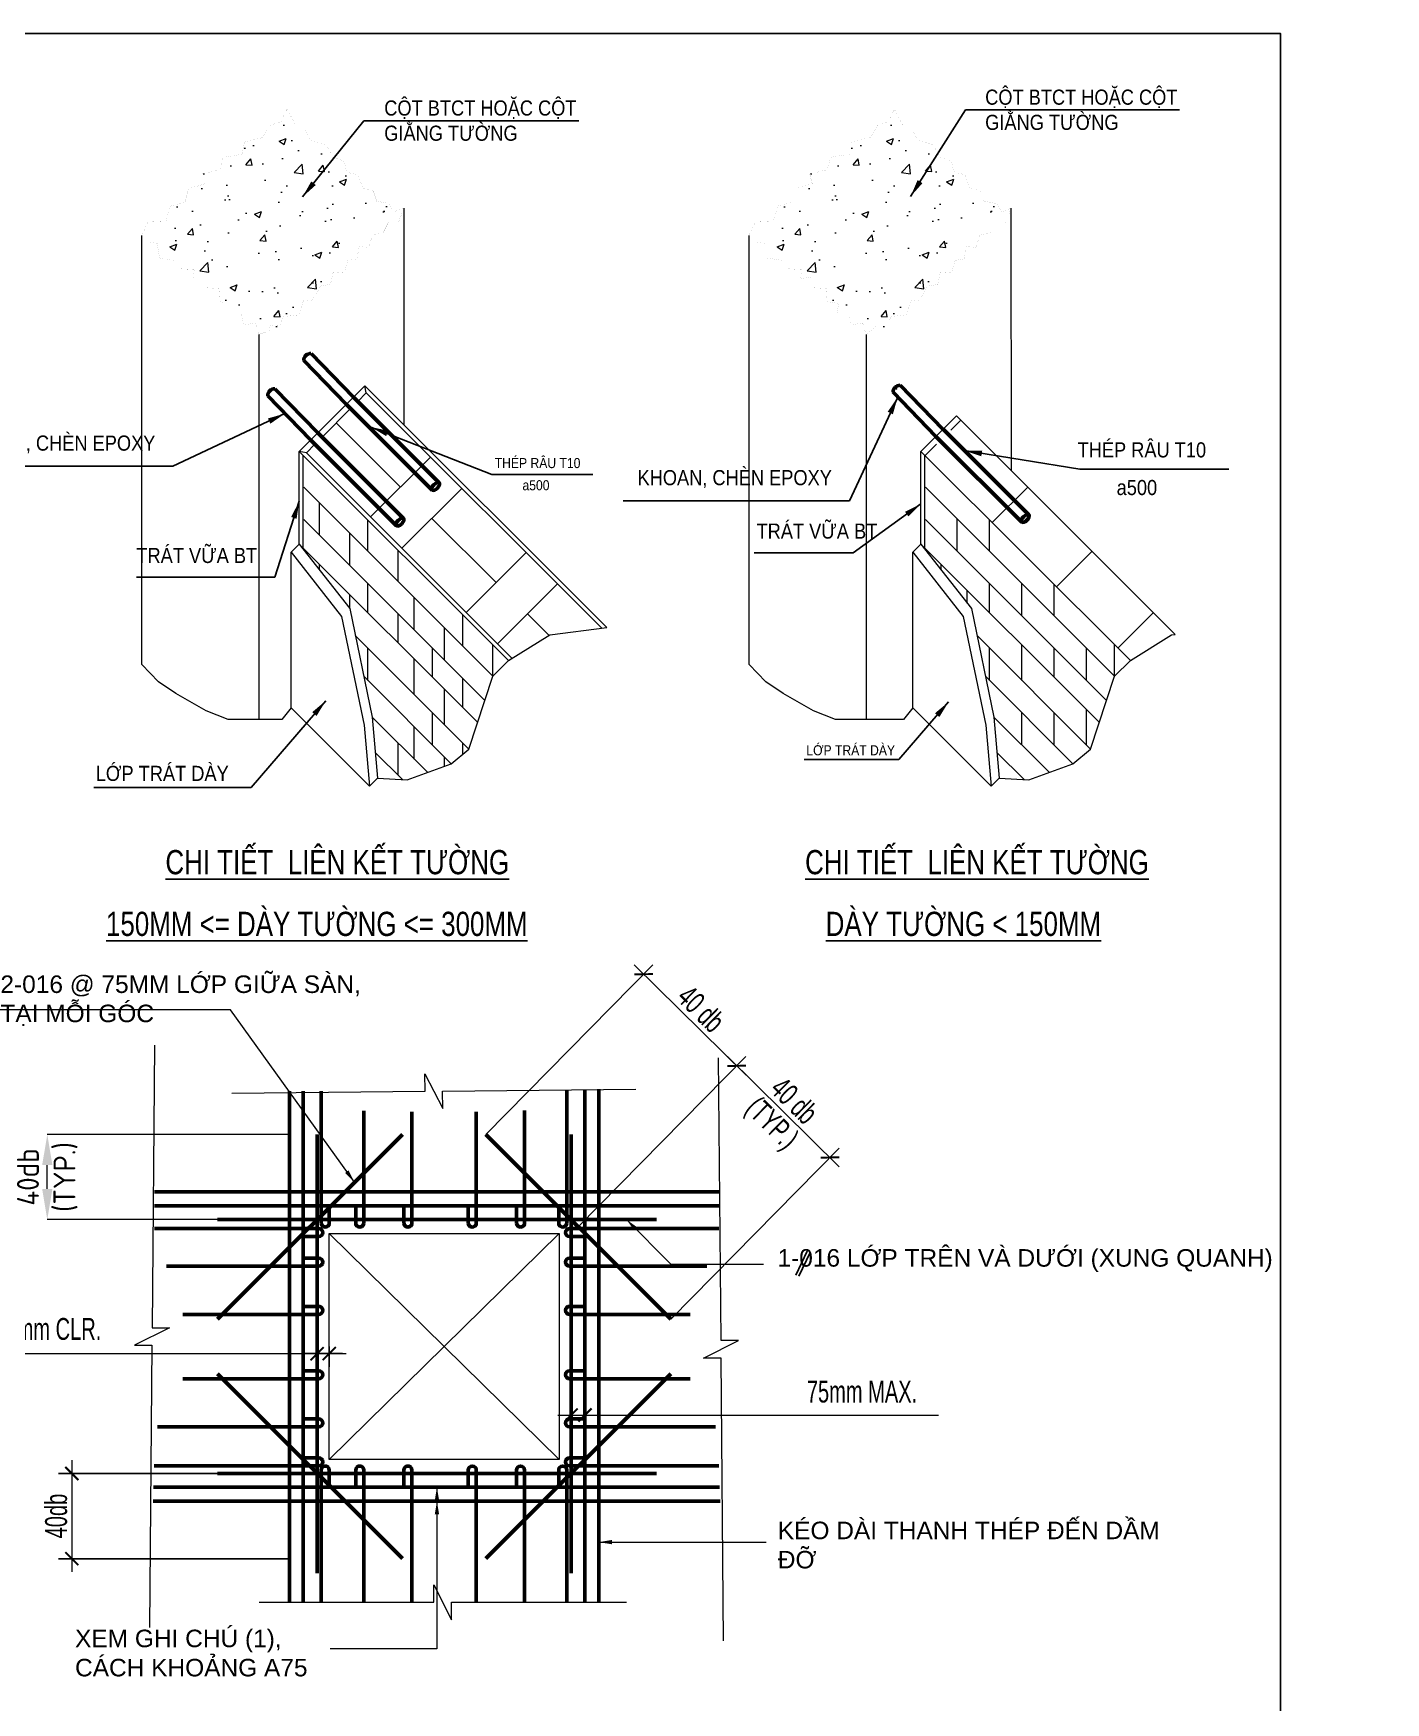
# Model space of a CAD drawing. Header units: millimetres. Extents: x 32534 to 196510, y -37949 to -8249.
# Drawn here: x 181072 to 196510, y -27318 to -8249 of the extents above; entities that cross this region are included whole.
import ezdxf
from ezdxf.enums import TextEntityAlignment as Align

# ---------------------------------------------------------------- set-up
doc = ezdxf.new("R2010")
doc.units = ezdxf.units.MM
doc.header["$MEASUREMENT"] = 0
for name, color, linetype, lineweight in [('06- General text', 2, 'Continuous', 25), ('G-MISC_100', 7, 'Continuous', 18), ('S-CONC_1', 7, 'Continuous', 18), ('S-concrete', 4, 'Continuous', 20), ('S-dims', 8, 'Continuous', 18), ('S-hatch', 252, 'Continuous', 5), ('S-Leader', 8, 'Continuous', 20), ('S-Rein', 6, 'Continuous', 50), ('S-text', 3, 'Continuous', 25), ('S-thin', 253, 'Continuous', 18)]:
    doc.layers.add(name, color=color, linetype=linetype, lineweight=lineweight)
doc.layers.add('1', color=1, linetype='Continuous')
doc.styles.add('Archetype', font='ARIALN_0.TTF', dxfattribs={"width": 0.8})
doc.styles.add('AVANTH-KT', font='Vhavan_1.ttf')
doc.styles.add('General text 2', font='VHARIAL.TTF')
doc.styles.add('GHD_STANDARD', font='ISOCP2.shx')
doc.styles.add('S-TEXT25', font='VN_VNI.shx', dxfattribs={"width": 0.9})
doc.dimstyles.new('DIM-D1', dxfattribs={"dimtxt": 250, "dimasz": 150, "dimexe": 150, "dimexo": 0, "dimgap": 50, "dimtad": 1, "dimdec": 0, "dimzin": 12, "dimdsep": 46, "dimtxsty": 'Archetype', "dimblk": 'ARCHTICK', "dimcen": 30, "dimdle": 150, "dimclrd": 256, "dimclre": 256, "dimclrt": 256, "dimadec": 0, "dimazin": 0, "dimtfac": 1, "dimtdec": 0, "dimtmove": 2, "dimatfit": 3, "dimfxl": 1, "dimtolj": 1, "dimtzin": 12, "dimlwd": -1, "dimarcsym": 1})
doc.dimstyles.new('SDIM_100_STD', dxfattribs={"dimscale": 100, "dimtxt": 2, "dimasz": 2, "dimexe": 2, "dimexo": 1, "dimgap": 1, "dimtad": 1, "dimdec": 0, "dimtxsty": 'S-TEXT25', "dimcen": 2.5, "dimdle": 2, "dimclrd": 1, "dimclre": 1, "dimclrt": 2, "dimadec": 0, "dimazin": 0, "dimtfac": 1, "dimtdec": 0, "dimtix": 1, "dimtmove": 0, "dimatfit": 3, "dimfxl": 1, "dimarcsym": 0})

# ---------------------------------------------------------------- blocks, each defined once
blk = doc.blocks.new('_ArchTick')
at = {"color": 0, "linetype": 'ByBlock', "const_width": 0.15}
blk.add_lwpolyline([(-0.5, -0.5), (0.5, 0.5)], dxfattribs=at)
blk = doc.blocks.new('*D22')
at = {"layer": 'Defpoints', "color": 0, "transparency": 16777216}
for p in [(183174, -24700), (181510, -25674), (183995, -25674)]:
    blk.add_point(p, dxfattribs=at)
at = {"layer": 'S-dims', "transparency": 16777216}
blk.add_line((181510, -24550), (181510, -25824), dxfattribs=at)
at = {"layer": 'S-dims', "lineweight": -2, "transparency": 16777216}
for p, q in [((183174, -24700), (181360, -24700)), ((183995, -25674), (181360, -25674))]:
    blk.add_line(p, q, dxfattribs=at)
at = {"layer": 'S-dims', "transparency": 16777216, "xscale": 150, "yscale": 150, "zscale": 150}
for p, rotation in [((181510, -24700), 90), ((181510, -25674), 270)]:
    blk.add_blockref('_ArchTick', p, dxfattribs=dict(at, rotation=rotation))
at = {"layer": 'S-dims', "transparency": 16777216, "insert": (181332, -25187), "char_height": 250, "attachment_point": 5, "rotation": 90, "style": 'Archetype'}
blk.add_mtext('\\A1;40db', dxfattribs=at)
blk = doc.blocks.new('*D31')
at = {"layer": 'Defpoints', "color": 0, "transparency": 16777216}
for p in [(184311, -23251), (184449, -23251), (184311, -23332)]:
    blk.add_point(p, dxfattribs=at)
at = {"layer": 'S-dims', "lineweight": -2, "transparency": 16777216}
for p, q in [((184311, -23251), (184311, -23482)), ((184449, -23251), (184449, -23482))]:
    blk.add_line(p, q, dxfattribs=at)
at = {"layer": 'S-dims', "transparency": 16777216}
blk.add_line((184599, -23332), (184161, -23332), dxfattribs=at)
at = {"layer": 'S-dims', "transparency": 16777216, "xscale": 150, "yscale": 150, "zscale": 150, "rotation": 180}
blk.add_blockref('_ArchTick', (184311, -23332), dxfattribs=at)
at = {"layer": 'S-dims', "transparency": 16777216, "xscale": 150, "yscale": 150, "zscale": 150}
blk.add_blockref('_ArchTick', (184449, -23332), dxfattribs=at)
at = {"layer": 'S-dims', "transparency": 16777216, "insert": (181236, -23051), "char_height": 250, "attachment_point": 5, "style": 'Archetype'}
blk.add_mtext('\\A1;38mm CLR.', dxfattribs=at)
blk = doc.blocks.new('*D32')
at = {"layer": 'Defpoints', "color": 0, "transparency": 16777216}
for p in [(187369, -24033), (187211, -24258), (187369, -24258)]:
    blk.add_point(p, dxfattribs=at)
at = {"layer": 'S-dims', "lineweight": -2, "transparency": 16777216}
for p, q in [((187211, -24258), (187211, -23883)), ((187369, -24258), (187369, -23883))]:
    blk.add_line(p, q, dxfattribs=at)
at = {"layer": 'S-dims', "transparency": 16777216}
blk.add_line((187061, -24033), (187519, -24033), dxfattribs=at)
at = {"layer": 'S-dims', "transparency": 16777216, "xscale": 150, "yscale": 150, "zscale": 150, "rotation": 180}
blk.add_blockref('_ArchTick', (187211, -24033), dxfattribs=at)
at = {"layer": 'S-dims', "transparency": 16777216, "xscale": 150, "yscale": 150, "zscale": 150}
blk.add_blockref('_ArchTick', (187369, -24033), dxfattribs=at)
at = {"layer": 'S-dims', "transparency": 16777216, "insert": (190532, -23767), "char_height": 250, "attachment_point": 5, "style": 'Archetype'}
blk.add_mtext('\\A1;75mm MAX.', dxfattribs=at)
blk = doc.blocks.new('*D33')
at = {"layer": 'Defpoints', "color": 0, "transparency": 16777216}
for p in [(189102, -20044), (186237, -20827), (187293, -21883)]:
    blk.add_point(p, dxfattribs=at)
at = {"layer": 'S-dims', "lineweight": -2, "transparency": 16777216}
for p, q in [((186237, -20827), (188143, -18890)), ((187293, -21883), (189207, -19937))]:
    blk.add_line(p, q, dxfattribs=at)
at = {"layer": 'S-dims', "transparency": 16777216}
blk.add_line((187931, -18892), (189209, -20149), dxfattribs=at)
at = {"layer": 'S-dims', "transparency": 16777216, "xscale": 150, "yscale": 150, "zscale": 150}
for p, rotation in [((188038, -18997), 135.4625244344482), ((189102, -20044), 315.4625244344481)]:
    blk.add_blockref('_ArchTick', p, dxfattribs=dict(at, rotation=rotation))
at = {"layer": 'S-dims', "transparency": 16777216, "insert": (188694, -19394), "char_height": 250, "attachment_point": 5, "rotation": 315.4625, "style": 'Archetype'}
blk.add_mtext('\\A1;40 db', dxfattribs=at)
blk = doc.blocks.new('*D34')
at = {"layer": 'Defpoints', "color": 0, "transparency": 16777216}
for p in [(190166, -21091), (187293, -21883), (188348, -22938)]:
    blk.add_point(p, dxfattribs=at)
at = {"layer": 'S-dims', "lineweight": -2, "transparency": 16777216}
for p, q in [((187293, -21883), (189207, -19937)), ((188348, -22938), (190271, -20984))]:
    blk.add_line(p, q, dxfattribs=at)
at = {"layer": 'S-dims', "transparency": 16777216}
blk.add_line((188995, -19939), (190273, -21196), dxfattribs=at)
at = {"layer": 'S-dims', "transparency": 16777216, "xscale": 150, "yscale": 150, "zscale": 150}
for p, rotation in [((189102, -20044), 135.4625244344482), ((190166, -21091), 315.4625244344481)]:
    blk.add_blockref('_ArchTick', p, dxfattribs=dict(at, rotation=rotation))
at = {"layer": 'S-dims', "transparency": 16777216, "char_height": 250, "attachment_point": 5, "rotation": 315.4625, "style": 'Archetype'}
for s, insert in [('\\A1;40 db', (189758, -20441)), ('\\A1;(TYP.)', (189484, -20720))]:
    blk.add_mtext(s, dxfattribs=dict(at, insert=insert))

msp = doc.modelspace()

# ---------------------------------------------------------------- hatches: boundary and pattern name
at = {"layer": 'S-hatch'}
h = msp.add_hatch(dxfattribs=at)
h.set_pattern_fill('AR-CONC', color=256, scale=115.2, style=0)
h.set_pattern_definition([(50, (165905, -20147), (826.284, -72.29), [86.4, -950.4]), (355, (165905, -20147), (-159.84, 866.525), [69.12, -760.32]), (100.4514, (165973.9, -20153), (666.443, 794.234), [73.43, -807.716]), (46.184, (165905, -19916.6), (1229.46, -190.68), [129.6, -1425.6]), (96.6356, (166007.5, -19932.5), (1076.73, 1122.184), [110.14, -1211.57]), (351.184, (165905, -19916.6), (1076.73, 1122.185), [103.68, -1140.48]), (21, (166020.2, -19974.2), (687.637, -463.817), [86.4, -950.4]), (326, (166020.2, -19974.2), (280.3, 835.373), [69.12, -760.32]), (71.4514, (166077.5, -20012.8), (967.936, 371.555), [73.43, -807.716]), (37.5, (165905.02, -20146.97), (14.008, 383.4937), [0, -751.104, 0, -771.84, 0, -763.2]), (7.5, (165905, -20146.97), (303.056, 454.362), [0, -440.064, 0, -733.824, 0, -290.88]), (327.5, (165648.12, -20146.97), (614.9634, -25.9832), [0, -288, 0, -898.56, 0, -1192.32]), (317.5, (165532.9, -20146.97), (671.83, 115.321), [0, -374.4, 0, -596.736, 0, -846.72])])
h.paths.add_polyline_path([(183966.73, -9115.05), (183897.76, -9261.48), (183775.19, -9299.16), (183690.33, -9440.45), (183482.91, -9487.54), (183454.63, -9628.83), (183237.78, -9666.5), (183200.06, -9807.79), (183002.07, -9854.88), (183030.35, -9967.91), (182841.79, -10024.42), (182804.08, -10175.13), (182634.37, -10222.22), (182587.22, -10391.76), (182379.8, -10401.18), (182309.5, -10557.14), (182389.23, -10636.66), (182483.51, -10646.08), (182511.8, -10815.62), (182700.36, -10843.88), (182747.51, -10938.07), (182907.79, -10947.49), (182898.36, -11051.09), (183030.35, -11032.26), (183030.35, -11154.7), (183190.63, -11164.12), (183200.06, -11314.83), (183332.06, -11333.66), (183313.2, -11446.69), (183445.2, -11446.69), (183473.48, -11578.56), (183605.48, -11559.72), (183645.82, -11687.89), (183756.33, -11719.84), (183775.19, -11587.98), (183916.61, -11616.23), (183926.04, -11484.37), (183966.73, -11480.09)])
h.paths.add_polyline_path([(185303.05, -10245.8), (185189.43, -10288.16), (185132.86, -10193.97), (184991.44, -10165.71), (184953.72, -10052.68), (184831.16, -10015), (184774.59, -9864.3), (184652.02, -9836.04), (184614.3, -9704.18), (184491.74, -9666.5), (184416.31, -9525.22), (184227.75, -9468.7), (184180.6, -9355.67), (184067.46, -9299.16), (183966.73, -9115.05), (183966.73, -11480.09), (184105.18, -11465.53), (184152.32, -11305.41), (184256.03, -11295.99), (184350.31, -11135.87), (184463.45, -11117.03), (184491.74, -10985.16), (184623.73, -10975.74), (184661.45, -10843.88), (184765.16, -10825.04), (184793.44, -10674.33), (184897.15, -10702.59), (184944.29, -10551.89), (185066.86, -10523.63), (185123.43, -10410.6), (185236.57, -10410.6)])
h = msp.add_hatch(dxfattribs=at)
h.set_pattern_fill('AR-CONC', color=256, scale=115.2, style=0)
h.set_pattern_definition([(50, (172838.66, -20147), (826.284, -72.29), [86.4, -950.4]), (355, (172838.7, -20147), (-159.84, 866.525), [69.12, -760.32]), (100.4514, (172907.5, -20153), (666.443, 794.234), [73.43, -807.716]), (46.184, (172838.7, -19916.6), (1229.46, -190.68), [129.6, -1425.6]), (96.6356, (172941.1, -19932.5), (1076.73, 1122.184), [110.14, -1211.57]), (351.184, (172838.7, -19916.6), (1076.73, 1122.185), [103.68, -1140.48]), (21, (172953.86, -19974.2), (687.637, -463.817), [86.4, -950.4]), (326, (172953.9, -19974.2), (280.3, 835.373), [69.12, -760.32]), (71.4514, (173011.2, -20012.8), (967.936, 371.555), [73.43, -807.716]), (37.5, (172838.66, -20146.97), (14.008, 383.4937), [0, -751.104, 0, -771.84, 0, -763.2]), (7.5, (172838.66, -20146.97), (303.056, 454.362), [0, -440.064, 0, -733.824, 0, -290.88]), (327.5, (172581.76, -20146.97), (614.9634, -25.9832), [0, -288, 0, -898.56, 0, -1192.32]), (317.5, (172466.56, -20146.97), (671.83, 115.321), [0, -374.4, 0, -596.736, 0, -846.72])])
h.paths.add_polyline_path([(190900.37, -9115.05), (190831.4, -9261.48), (190708.83, -9299.16), (190623.97, -9440.45), (190416.55, -9487.54), (190388.27, -9628.83), (190171.42, -9666.5), (190133.7, -9807.79), (189935.71, -9854.88), (189963.99, -9967.91), (189775.43, -10024.42), (189737.71, -10175.13), (189568.01, -10222.22), (189520.86, -10391.76), (189313.44, -10401.18), (189243.14, -10557.14), (189322.87, -10636.66), (189417.15, -10646.08), (189445.44, -10815.62), (189634, -10843.88), (189681.15, -10938.07), (189841.43, -10947.49), (189832, -11051.09), (189963.99, -11032.26), (189963.99, -11154.7), (190124.27, -11164.12), (190133.7, -11314.83), (190265.7, -11333.66), (190246.84, -11446.69), (190378.84, -11446.69), (190407.12, -11578.56), (190539.12, -11559.72), (190579.46, -11687.89), (190689.97, -11719.84), (190708.83, -11587.98), (190850.25, -11616.23), (190859.68, -11484.37), (190900.37, -11480.09)])
h.paths.add_polyline_path([(192236.69, -10245.8), (192123.07, -10288.16), (192066.5, -10193.97), (191925.08, -10165.71), (191887.36, -10052.68), (191764.79, -10015), (191708.23, -9864.3), (191585.66, -9836.04), (191547.94, -9704.18), (191425.38, -9666.5), (191349.95, -9525.22), (191161.38, -9468.7), (191114.24, -9355.67), (191001.1, -9299.16), (190900.37, -9115.05), (190900.37, -11480.09), (191038.82, -11465.53), (191085.96, -11305.41), (191189.67, -11295.99), (191283.95, -11135.87), (191397.09, -11117.03), (191425.38, -10985.16), (191557.37, -10975.74), (191595.09, -10843.88), (191698.8, -10825.04), (191727.08, -10674.33), (191830.79, -10702.59), (191877.93, -10551.89), (192000.5, -10523.63), (192057.07, -10410.6), (192170.21, -10410.6)])

# ---------------------------------------------------------------- linework, layer by layer
at = {"layer": '06- General text'}
for p, q in [((189905.53, -22162.17), (189778.08, -22433.85)), ((189939.77, -22174.82), (189812.32, -22446.49))]:
    msp.add_line(p, q, dxfattribs=at)
at = {"layer": 'Defpoints'}
msp.add_lwpolyline([(159030.26, -8249.46), (195308.43, -8249.46), (195308.43, -37949.46), (159030.26, -37949.46)], close=True, dxfattribs=at)
at = {"layer": 'G-MISC_100'}
for points in [[(182454.29, -19809.48), (182426.65, -23035.76), (182626.64, -23037.47), (182224.94, -23234.04), (182424.94, -23235.75), (182397.3, -26462.04)], [(188951.42, -26613.13), (188924.15, -23382.11), (188724.16, -23383.8), (189122.45, -23180.43), (188922.46, -23182.12), (188895.19, -19951.1)], [(183336.24, -20355.97), (185543.2, -20333.65), (185541.18, -20133.66), (185745.22, -20531.62), (185743.19, -20331.63), (187950.16, -20309.31)], [(183648.11, -26171.01), (185644.73, -26171.01), (185644.73, -25971.01), (185844.73, -26371.01), (185844.73, -26171.01), (187841.36, -26171.01)]]:
    msp.add_lwpolyline(points, dxfattribs=at)
at = {"layer": 'S-CONC_1'}
for p, q in [((184448.65, -21959.17), (187073.42, -24541.91)), ((187073.42, -21959.17), (184448.65, -24541.91))]:
    msp.add_line(p, q, dxfattribs=at)
msp.add_lwpolyline([(184448.65, -21959.17), (187073.42, -21959.17), (187073.42, -24541.91), (184448.65, -24541.91)], close=True, dxfattribs=at)
at = {"layer": 'S-concrete'}
for p, q in [((185304.7, -12723.45), (185303.05, -10245.8)), ((192238.69, -13244.91), (192236.69, -10245.8)), ((182309.5, -15458.57), (182309.5, -10557.14)), ((189243.14, -15458.57), (189243.14, -10557.14)), ((183645.82, -11687.89), (183645.82, -16087.4)), ((190579.46, -11687.89), (190579.46, -16087.4)), ((184106.62, -13024.21), (184856.04, -12274.79)), ((184856.04, -12274.79), (187619.35, -15038.1)), ((191204.8, -13024.21), (191611.39, -12617.62)), ((191611.39, -12617.62), (194108.61, -15114.83)), ((184106.62, -14084.05), (184106.62, -13024.21)), ((191204.8, -13024.21), (193595.69, -15415.1)), ((191204.8, -14084.05), (191204.8, -13024.21)), ((184014.46, -14176.21), (184106.62, -14084.05)), ((184106.62, -14084.05), (184682.62, -14818.18)), ((191112.64, -14176.21), (191204.8, -14084.05)), ((191204.8, -14084.05), (191780.8, -14818.18)), ((184014.46, -15955.29), (184014.46, -14176.21)), ((184014.46, -14176.21), (184590.46, -14910.34)), ((191112.64, -15955.29), (191112.64, -14176.21)), ((191112.64, -14176.21), (191688.64, -14910.34)), ((184682.62, -14818.18), (184940.62, -16059.52)), ((191780.8, -14818.18), (192038.8, -16059.52)), ((184590.46, -14910.34), (184848.46, -16151.68)), ((186966.96, -15120.31), (187619.35, -15038.1)), ((191688.64, -14910.34), (191946.64, -16151.68)), ((186497.51, -15415.1), (186966.96, -15120.31)), ((193595.69, -15415.1), (194065.14, -15120.31)), ((194065.14, -15120.31), (194108.61, -15114.83)), ((186318.46, -15594.16), (186497.51, -15415.1)), ((193416.64, -15594.16), (193595.69, -15415.1)), ((182498.86, -15657.15), (182309.5, -15458.57)), ((186043.78, -16425.4), (186318.46, -15594.16)), ((189432.5, -15657.15), (189243.14, -15458.57)), ((193141.96, -16425.4), (193416.64, -15594.16)), ((182697.67, -15789.53), (182498.86, -15657.15)), ((183045.59, -15988.11), (182697.67, -15789.53)), ((189631.31, -15789.53), (189432.5, -15657.15)), ((189979.23, -15988.11), (189631.31, -15789.53)), ((183294.1, -16087.4), (183045.59, -15988.11)), ((184014.46, -15955.29), (183907.11, -16087.4)), ((184014.46, -15955.29), (184908.02, -16848.85)), ((190227.74, -16087.4), (189979.23, -15988.11)), ((191112.64, -15955.29), (191005.29, -16087.4)), ((191112.64, -15955.29), (192006.2, -16848.85)), ((183907.11, -16087.4), (183294.1, -16087.4)), ((184848.46, -16151.68), (184908.02, -16848.85)), ((184940.62, -16059.52), (185000.18, -16756.69)), ((191005.29, -16087.4), (190227.74, -16087.4)), ((191946.64, -16151.68), (192006.2, -16848.85)), ((192038.8, -16059.52), (192098.36, -16756.69)), ((185841.97, -16592.23), (186043.78, -16425.4)), ((192940.15, -16592.23), (193141.96, -16425.4)), ((184908.02, -16848.85), (185000.18, -16756.69)), ((185000.18, -16756.69), (185337.2, -16774.91)), ((185337.2, -16774.91), (185841.97, -16592.23)), ((192006.2, -16848.85), (192098.36, -16756.69)), ((192098.36, -16756.69), (192435.39, -16774.91)), ((192435.39, -16774.91), (192940.15, -16592.23))]:
    msp.add_line(p, q, dxfattribs=at)
at = {"layer": 'S-dims'}
for p, q in [((183992.53, -20827.24), (181228.27, -20827.24)), ((183171.84, -21800.79), (181228.27, -21800.79))]:
    msp.add_line(p, q, dxfattribs=at)
at = {"layer": 'S-dims', "lineweight": 5}
msp.add_line((181230.27, -21450.79), (181230.27, -21177.24), dxfattribs=at)
at = {"layer": 'S-dims'}
for p in [(190885.99, -12349.85), (190927.27, -12309.68), (190968.55, -12269.51)]:
    msp.add_point(p, dxfattribs=at)
for points in [[(181171.93, -21177.24), (181288.6, -21177.24), (181230.27, -20827.24)], [(181171.93, -21450.79), (181288.6, -21450.79), (181230.27, -21800.79)]]:
    msp.add_solid(points, dxfattribs=at)
at = {"layer": 'S-hatch', "color": 8}
for p, q in [((184773.9, -12454.68), (184872.33, -12356.25)), ((184872.33, -12356.25), (184856.04, -12274.79)), ((184872.33, -12356.25), (187561.48, -15045.4)), ((184367.3, -12861.29), (184693.12, -12535.46)), ((184530.21, -12698.38), (185263.33, -13431.5)), ((191546.22, -12780.54), (191660.27, -12666.49)), ((184188.08, -13040.5), (184285.11, -12943.48)), ((191253.68, -13073.09), (191383.29, -12943.48)), ((184188.08, -13040.5), (184106.62, -13024.21)), ((184106.62, -13024.21), (186497.51, -15415.1)), ((184152.7, -14130.13), (184152.7, -13070.29)), ((184188.08, -13040.5), (186537.54, -15389.97)), ((184921.21, -13773.63), (185605.46, -13089.38)), ((191250.88, -14130.13), (191250.88, -13070.29)), ((184157.97, -13433.66), (186318.46, -15594.16)), ((185279.63, -14132.05), (185963.88, -13447.8)), ((191256.15, -13433.66), (193416.64, -15594.16)), ((192019.39, -13838.8), (192425.98, -13432.21)), ((184337.02, -13981.36), (184337.02, -13612.72)), ((184157.97, -13802.3), (186226.9, -15871.24)), ((184889.98, -14165.68), (184889.98, -13807.57)), ((185621.75, -13789.92), (186354.88, -14523.05)), ((191256.15, -13802.3), (193325.08, -15871.24)), ((191619.52, -14165.68), (191619.52, -13797.04)), ((191988.16, -14165.68), (191988.16, -13807.57)), ((184106.62, -14084.05), (186144.17, -16121.6)), ((184682.62, -14326.96), (184682.62, -13958.32)), ((191204.8, -14084.05), (193242.35, -16121.6)), ((185235.58, -14511.28), (185235.58, -14153.17)), ((186012.75, -14865.18), (186697.01, -14180.92)), ((192752.52, -14571.93), (193159.11, -14165.33)), ((184337.02, -14377.7), (184337.02, -14314.45)), ((191435.2, -14377.7), (191435.2, -14314.45)), ((184682.62, -14818.18), (184682.62, -14660.05)), ((184889.98, -14867.41), (184889.98, -14534.32)), ((186371.17, -15223.6), (187055.42, -14539.34)), ((191734.45, -14759.1), (191734.45, -14613.7)), ((191988.16, -14867.41), (191988.16, -14534.32)), ((192356.8, -14902.96), (192356.8, -14534.32)), ((192725.44, -14902.96), (192725.44, -14544.85)), ((185419.9, -15064.24), (185419.9, -14695.6)), ((193453.06, -15272.47), (193859.65, -14865.88)), ((185235.58, -15213.01), (185235.58, -14879.92)), ((185765.5, -15409.84), (185765.5, -15041.2)), ((185972.86, -15248.56), (185972.86, -14890.45)), ((186713.3, -14881.47), (186953.79, -15121.97)), ((184747.18, -15128.8), (186043.78, -16425.4)), ((186318.46, -15594.16), (186318.46, -15236.05)), ((191845.36, -15128.8), (193141.96, -16425.4)), ((192356.8, -15640.24), (192356.8, -15236.05)), ((193416.64, -15594.16), (193416.64, -15236.05)), ((184889.98, -15640.24), (184889.98, -15271.6)), ((185419.9, -15801.52), (185419.9, -15397.33)), ((185627.26, -15604.69), (185627.26, -15271.6)), ((191988.16, -15640.24), (191988.16, -15271.6)), ((192725.44, -15604.69), (192725.44, -15271.6)), ((193094.08, -15640.24), (193094.08, -15271.6)), ((184843.9, -15594.16), (185841.97, -16592.23)), ((185972.86, -15950.29), (185972.86, -15617.2)), ((191942.08, -15594.16), (192940.15, -16592.23)), ((185765.5, -16147.12), (185765.5, -15742.93)), ((185627.26, -16377.52), (185627.26, -16008.88)), ((192356.8, -16377.52), (192356.8, -16008.88)), ((192725.44, -16377.52), (192725.44, -16008.88)), ((193094.08, -16377.52), (193094.08, -15973.33)), ((184940.62, -16059.52), (185571.29, -16690.19)), ((185419.9, -16538.8), (185419.9, -16170.16)), ((192038.8, -16059.52), (192669.47, -16690.19)), ((185235.58, -16723.12), (185235.58, -16354.48)), ((185972.86, -16484.03), (185972.86, -16354.48)), ((184975.05, -16462.59), (185284.52, -16772.06)), ((185765.5, -16619.9), (185765.5, -16515.76)), ((192073.23, -16462.59), (192382.71, -16772.06))]:
    msp.add_line(p, q, dxfattribs=at)
at = {"layer": 'S-hatch', "const_width": 0.461}
for points in [[(182309.5, -10557.14), (182379.8, -10401.18), (182587.22, -10391.76), (182634.37, -10222.22), (182804.08, -10175.13), (182841.79, -10024.42), (183030.35, -9967.91), (183002.07, -9854.88), (183200.06, -9807.79), (183237.78, -9666.5), (183454.63, -9628.83), (183482.91, -9487.54), (183690.33, -9440.45), (183775.19, -9299.16), (183897.76, -9261.48), (183966.73, -9115.05), (184067.46, -9299.16), (184180.6, -9355.67), (184227.75, -9468.7), (184416.31, -9525.22), (184491.74, -9666.5), (184614.3, -9704.18), (184652.02, -9836.04), (184774.59, -9864.3), (184831.16, -10015), (184953.72, -10052.68), (184991.44, -10165.71), (185132.86, -10193.97), (185189.43, -10288.16), (185303.05, -10245.8), (185236.57, -10410.6), (185123.43, -10410.6), (185066.86, -10523.63), (184944.29, -10551.89), (184897.15, -10702.59), (184793.44, -10674.33), (184765.16, -10825.04), (184661.45, -10843.88), (184623.73, -10975.74), (184491.74, -10985.16), (184463.45, -11117.03), (184350.31, -11135.87), (184256.03, -11295.99), (184152.32, -11305.41), (184105.18, -11465.53), (183926.04, -11484.37), (183891.02, -11580.44), (183775.19, -11587.98), (183761.13, -11649.13), (183645.82, -11687.89), (183605.48, -11559.72), (183473.48, -11578.56), (183445.2, -11446.69), (183313.2, -11446.69), (183332.06, -11333.66), (183200.06, -11314.83), (183190.63, -11164.12), (183030.35, -11154.7), (183030.35, -11032.26), (182898.36, -11051.09), (182907.79, -10947.49), (182747.51, -10938.07), (182700.36, -10843.88), (182511.8, -10815.62), (182483.51, -10646.08), (182389.23, -10636.66), (182309.5, -10557.14)], [(189243.14, -10557.14), (189313.44, -10401.18), (189520.86, -10391.76), (189568.01, -10222.22), (189737.71, -10175.13), (189775.43, -10024.42), (189963.99, -9967.91), (189935.71, -9854.88), (190133.7, -9807.79), (190171.42, -9666.5), (190388.27, -9628.83), (190416.55, -9487.54), (190623.97, -9440.45), (190708.83, -9299.16), (190831.4, -9261.48), (190900.37, -9115.05), (191001.1, -9299.16), (191114.24, -9355.67), (191161.38, -9468.7), (191349.95, -9525.22), (191425.38, -9666.5), (191547.94, -9704.18), (191585.66, -9836.04), (191708.23, -9864.3), (191764.79, -10015), (191887.36, -10052.68), (191925.08, -10165.71), (192066.5, -10193.97), (192123.07, -10288.16), (192236.69, -10245.8), (192170.21, -10410.6), (192057.07, -10410.6), (192000.5, -10523.63), (191877.93, -10551.89), (191830.79, -10702.59), (191727.08, -10674.33), (191698.8, -10825.04), (191595.09, -10843.88), (191557.37, -10975.74), (191425.38, -10985.16), (191397.09, -11117.03), (191283.95, -11135.87), (191189.67, -11295.99), (191085.96, -11305.41), (191038.82, -11465.53), (190859.68, -11484.37), (190825.62, -11588.55), (190708.83, -11587.98), (190625.86, -11647.26), (190579.46, -11687.89), (190539.12, -11559.72), (190407.12, -11578.56), (190378.84, -11446.69), (190246.84, -11446.69), (190265.7, -11333.66), (190133.7, -11314.83), (190124.27, -11164.12), (189963.99, -11154.7), (189963.99, -11032.26), (189832, -11051.09), (189841.43, -10947.49), (189681.15, -10938.07), (189634, -10843.88), (189445.44, -10815.62), (189417.15, -10646.08), (189322.87, -10636.66), (189243.14, -10557.14)]]:
    msp.add_lwpolyline(points, dxfattribs=at)
at = {"layer": 'S-Rein', "ltscale": 10}
for p, q in [((184644.22, -12486.61), (184158.23, -11987.19)), ((184725.69, -12405.14), (184241.9, -11907.97)), ((184236.9, -12893.93), (183746.53, -12390.02)), ((184317.27, -12811.34), (183829.09, -12309.68)), ((191376.36, -12853.76), (190885.99, -12349.85)), ((191458.92, -12773.42), (190968.55, -12269.51))]:
    msp.add_line(p, q, dxfattribs=at)
at = {"layer": 'S-Rein'}
for p, q in [((184644.25, -12486.58), (185623.64, -13465.98)), ((184725.71, -12405.12), (185705.1, -13384.52)), ((191457.33, -12771.68), (192436.38, -13750.73)), ((184236.95, -12893.88), (185216.35, -13873.27)), ((184317.31, -12811.3), (185297.81, -13791.8)), ((191375.87, -12853.14), (192354.92, -13832.19))]:
    msp.add_line(p, q, dxfattribs=at)
at = {"layer": 'S-Rein', "linetype": 'Continuous'}
for p, q in [((183994.53, -26171.01), (183994.53, -20331.48)), ((184152.91, -26171.01), (184152.91, -20331.48)), ((184357.98, -21839.88), (184357.98, -20331.48)), ((187160.47, -21839.68), (187160.47, -20328.03)), ((187369.16, -26171.01), (187369.16, -20318.25)), ((187527.54, -26171.01), (187527.54, -20310.82)), ((184842.82, -21839.88), (184842.82, -20559.45)), ((185393.49, -21839.82), (185393.49, -20568.9)), ((186128.58, -21839.74), (186128.58, -20568.9)), ((186679.25, -21839.68), (186679.25, -20552.55)), ((183173.84, -22938.24), (185284.84, -20827.24)), ((184311.29, -25837.74), (184311.29, -20827.24)), ((188348.23, -22938.24), (186237.23, -20827.24)), ((187210.78, -25837.74), (187210.78, -20827.24)), ((182453, -21484.04), (188896.45, -21484.04)), ((182453, -21642.42), (188896.45, -21642.42)), ((184449.54, -21839.86), (184449.56, -21652.8)), ((184751.25, -21839.86), (184751.23, -21652.8)), ((185301.93, -21839.81), (185301.91, -21652.75)), ((186037.01, -21839.74), (186036.99, -21652.67)), ((186587.69, -21839.68), (186587.67, -21652.62)), ((187068.91, -21839.68), (187068.89, -21652.62)), ((184329.37, -21902.78), (182453, -21902.78)), ((183173.84, -21800.79), (188184.34, -21800.79)), ((187192.7, -21902.78), (188896.45, -21902.78)), ((184329.37, -21994.34), (184142.3, -21994.34)), ((187192.7, -21994.34), (187379.77, -21994.34)), ((184329.37, -22240.76), (184142.3, -22240.76)), ((187192.7, -22240.76), (187379.77, -22240.76)), ((184329.37, -22332.32), (182589.44, -22332.32)), ((187192.7, -22332.32), (188760.02, -22332.32)), ((184329.37, -22791.44), (184142.3, -22791.44)), ((187192.7, -22791.44), (187379.77, -22791.44)), ((184329.37, -22883), (182779.12, -22883)), ((187192.7, -22883), (188570.34, -22883)), ((184329.37, -23618.08), (182779.12, -23618.08)), ((183173.84, -23562.84), (185284.84, -25673.85)), ((184329.37, -23526.52), (184142.3, -23526.52)), ((188348.23, -23562.84), (186237.23, -25673.85)), ((187192.7, -23526.52), (187379.77, -23526.52)), ((187192.7, -23618.08), (188570.34, -23618.08)), ((184329.37, -24168.76), (182489.34, -24168.76)), ((184329.37, -24077.2), (184142.3, -24077.2)), ((187192.7, -24077.2), (187379.77, -24077.2)), ((187192.7, -24168.76), (188860.12, -24168.76)), ((184329.37, -24522.07), (184142.3, -24522.07)), ((187192.7, -24522.07), (187379.77, -24522.07)), ((184329.37, -24613.63), (182451.68, -24613.63)), ((183173.84, -24700.29), (188184.34, -24700.29)), ((184357.98, -24661.2), (184357.98, -26171.01)), ((184449.54, -24661.22), (184449.56, -24848.28)), ((184751.25, -24661.22), (184751.23, -24848.28)), ((184842.82, -24661.2), (184842.82, -26171.01)), ((185301.93, -24661.28), (185301.91, -24848.34)), ((185393.49, -24661.26), (185393.49, -26171.01)), ((186037.01, -24661.35), (186036.99, -24848.41)), ((186128.58, -24661.35), (186128.58, -26171.01)), ((186587.69, -24661.41), (186587.67, -24848.47)), ((186679.25, -24661.41), (186679.25, -26171.01)), ((187068.91, -24661.41), (187068.89, -24848.47)), ((187160.47, -24661.41), (187160.47, -26171.01)), ((187192.7, -24613.63), (188897.72, -24613.63)), ((182443.33, -24858.67), (188906.04, -24858.67)), ((182437.93, -25017.05), (188911.42, -25017.05))]:
    msp.add_line(p, q, dxfattribs=at)
at = {"layer": 'S-Rein', "ltscale": 10}
for centre in [(184238.93, -11987.53), (183827.23, -12390.36), (190966.69, -12350.18)]:
    msp.add_arc(centre, 80.7, 88.67855, 179.759991, dxfattribs=at)
at = {"layer": 'S-Rein', "linetype": 'Continuous'}
for centre, start, end in [((184329.37, -21948.56), 270, 90), ((184403.76, -21839.86), 179.994228, 359.994228), ((184797.03, -21839.86), 180.005772, 0.005772), ((185347.71, -21839.8), 180.005772, 0.005772), ((186082.79, -21839.73), 180.005772, 0.005772), ((186633.47, -21839.68), 180.005772, 0.005772), ((187114.69, -21839.68), 180.005772, 0.005772), ((187192.7, -21948.56), 90, 270), ((184329.37, -22286.54), 270, 90), ((187192.7, -22286.54), 90, 270), ((184329.37, -22837.22), 270, 90), ((187192.7, -22837.22), 90, 270), ((184329.37, -23572.3), 270, 90), ((187192.7, -23572.3), 90, 270), ((184329.37, -24122.98), 270, 90), ((187192.7, -24122.98), 90, 270), ((184329.37, -24567.85), 270, 90), ((187192.7, -24567.85), 90, 270), ((184403.76, -24661.22), 0.005772, 180.005772), ((184797.03, -24661.22), 359.994228, 179.994228), ((185347.71, -24661.28), 359.994228, 179.994228), ((186082.79, -24661.35), 359.994228, 179.994228), ((186633.47, -24661.41), 359.994228, 179.994228), ((187114.69, -24661.41), 359.994228, 179.994228)]:
    msp.add_arc(centre, 45.78, start, end, dxfattribs=at)
at = {"layer": 'S-Rein'}
for centre in [(185663.98, -13424.85), (185256.69, -13832.15), (192395.65, -13791.46)]:
    msp.add_ellipse(centre, major_axis=(-40.73, -40.73), ratio=0.48691883, dxfattribs=at)
at = {"layer": 'S-thin'}
for p, q in [((184644.32, -23332.49), (180455.45, -23332.49)), ((187341.6, -24032.98), (191404.52, -24032.98))]:
    msp.add_line(p, q, dxfattribs=at)

# ---------------------------------------------------------------- texts
at = {"layer": '06- General text', "char_height": 200, "attachment_point": 1, "style": 'General text 2'}
for s, insert, width in [('2-016 @ 75mm líp gi÷a sµn, t¹i mçi gãc', (180694.89, -19011.61), 4498.0686), ('1-016 líp trªn vµ d\xadíi (xung quanh)', (189567.08, -22137.98), 5501.9924), ('kÐo dµi thanh thÐp ®Õn dÇm ®ì', (189570.71, -25251.37), 4477.8823), ('xem ghi chó (1), c¸ch kho¶ng a75', (181547.01, -26485.1), 3009.5637)]:
    msp.add_mtext(s, dxfattribs=dict(at, insert=insert, width=width))
at = {"layer": '1', "style": 'AVANTH-KT', "width": 0.8}
for s, p in [('%%Uchi tiÕt  liªn kÕt t\xadêng', (182578.87, -17716.98)), ('%%Uchi tiÕt  liªn kÕt t\xadêng', (189881.84, -17716.98)), ('%%U150mm <= dµy t\xadêng <= 300mm', (181900.56, -18422.08)), ('%%Udµy t\xadêng < 150mm', (190117.28, -18422.08))]:
    msp.add_text(s, height=276.48, dxfattribs=at).set_placement(p, align=Align.MIDDLE_LEFT)
at = {"layer": 'S-text', "style": 'S-TEXT25', "width": 0.9}
for s, height, p in [('   THEÙP RAÂU T10', 172.8, (192819.87, -13093.72)), ('   THEÙP RAÂU T10', 115.2, (186223.08, -13215.56)), ('a500', 115.2, (186655.47, -13468.76)), ('a500', 172.8, (193439.24, -13523.89)), ('LÔÙP TRAÙT DAØY', 115.2, (189896.48, -16496.6)), ('LÔÙP TRAÙT DAØY', 172.8, (181783.11, -16789.54))]:
    msp.add_text(s, height=height, dxfattribs=at).set_placement(p)
at = {"layer": 'S-text', "char_height": 172.8, "style": 'S-TEXT25'}
for s, insert, attachment_point in [('COÄT BTCT HOAËC COÄT\\PGIAÈNG TÖÔØNG', (191938.15, -9123.28), 4), ('COÄT BTCT HOAËC COÄT\\PGIAÈNG TÖÔØNG', (185077.33, -9247.03), 4), ('KHOAN, CHEØN EPOXY', (182464, -12945.91), 6), ('KHOAN, CHEØN EPOXY', (190188.08, -13340.44), 6), ('TRAÙT VÖÕA BT', (190707, -13936.26), 6), ('TRAÙT VÖÕA BT', (183626.52, -14214.91), 6)]:
    msp.add_mtext(s, dxfattribs=dict(at, insert=insert, attachment_point=attachment_point))
at = {"layer": 'S-text', "insert": (181230.27, -21314.02), "char_height": 250, "attachment_point": 5, "rotation": 90, "style": 'GHD_STANDARD'}
msp.add_mtext('\\A1;40db\\P(TYP.)', dxfattribs=at)

# ---------------------------------------------------------------- dimensions: what is measured, and where the dimension line sits
at = {"layer": 'S-dims'}
for base, p1, p2, angle, text, picture, middle in [((189101.87, -20044.16), (186237.23, -20827.24), (187292.73, -21882.74), 315.462524, '40 db', '*D33', (188694.48, -19394.08)), ((190165.82, -21091.07), (187292.73, -21882.74), (188348.23, -22938.24), 315.462524, '40 db\\X(TYP.)', '*D34', (189633.84, -20567.61)), ((181509.97, -25673.85), (183173.84, -24700.29), (183994.53, -25673.85), 270, '40db', '*D22', (181332.32, -25187.07))]:
    dim = msp.add_linear_dim(base=base, p1=p1, p2=p2, angle=angle, text=text, dimstyle='DIM-D1', override={"dimfxl": 25}, dxfattribs=at)
    dim.commit()
    dim.dimension.update_dxf_attribs({"geometry": picture, "text_midpoint": middle})
for base, p1, p2, text, picture, middle in [((184311.29, -23332.49), (184448.65, -23250.54), (184311.29, -23250.54), '38mm CLR.', '*D31', (181235.67, -23050.74)), ((187369.16, -24032.98), (187210.78, -24257.98), (187369.16, -24257.98), '75mm MAX.', '*D32', (190532.03, -23767.33))]:
    dim = msp.add_linear_dim(base=base, p1=p1, p2=p2, text=text, dimstyle='DIM-D1', override={"dimfxl": 25}, dxfattribs=at)
    dim.commit()
    dim.dimension.update_dxf_attribs({"geometry": picture, "text_midpoint": middle, "dimtype": 160})

# ---------------------------------------------------------------- leaders
at = {"layer": 'S-dims', "annotation_type": 0, "has_hookline": 1}
for points, hookline_direction, text_width in [([(191087.38, -10111.94), (191712.84, -9123.28), (194158.61, -9123.28)], 0, 2251.34), ([(184144.56, -10117.21), (184842.61, -9247.03), (187297.79, -9247.03)], 0, 2251.34), ([(190939.43, -12404.76), (190388.73, -13587.93), (187805.27, -13587.8)], 1, 2377.23), ([(183944.15, -12593.1), (182664.65, -13193.39), (180070.69, -13193.27)], 1, 2377.23), ([(184106.62, -13594.25), (183827.17, -14462.39), (182250.31, -14462.27)], 1, 1407.09)]:
    msp.add_leader(points, dimstyle='SDIM_100_STD', override={"dimgap": 1, "dimtad": 0}, dxfattribs=dict(at, hookline_direction=hookline_direction, text_width=text_width))
at = {"layer": 'S-dims'}
for points, override in [([(184924.98, -12746.37), (186306.29, -13289.22), (187457.08, -13289.22)], {"dimgap": 1, "dimtad": 0}), ([(191701.71, -13016.05), (193019.42, -13227.21), (194719.2, -13227.21)], {"dimgap": 1, "dimtad": 0}), ([(191204.8, -13624.51), (190431.43, -14183.74), (189299.34, -14183.74)], {"dimtad": 0}), ([(184410.22, -15873.47), (183558.02, -16862.74), (181762.44, -16863.51)], {"dimgap": 1, "dimtad": 0}), ([(191521.06, -15885.88), (190952.92, -16545.4), (189872.86, -16545.47)], {"dimgap": 1, "dimtad": 0})]:
    msp.add_leader(points, dimstyle='SDIM_100_STD', override=override, dxfattribs=at)
at = {"layer": 'S-Leader'}
for points in [[(184737.7, -21374.38), (183320.23, -19405.44), (180590.27, -19405.44)], [(187843.36, -21800.79), (188350.9, -22311.34), (189407.92, -22311.34)], [(185679.09, -24858.67), (185679.09, -26702.94), (184460.88, -26702.94)], [(185679.09, -25017.05), (185679.09, -25747.53)], [(187527.54, -25484.99), (189437.02, -25484.99)]]:
    msp.add_leader(points, dimstyle='DIM-D1', override={"dimfxl": 25}, dxfattribs=at)

doc.saveas('drawing.dxf')
